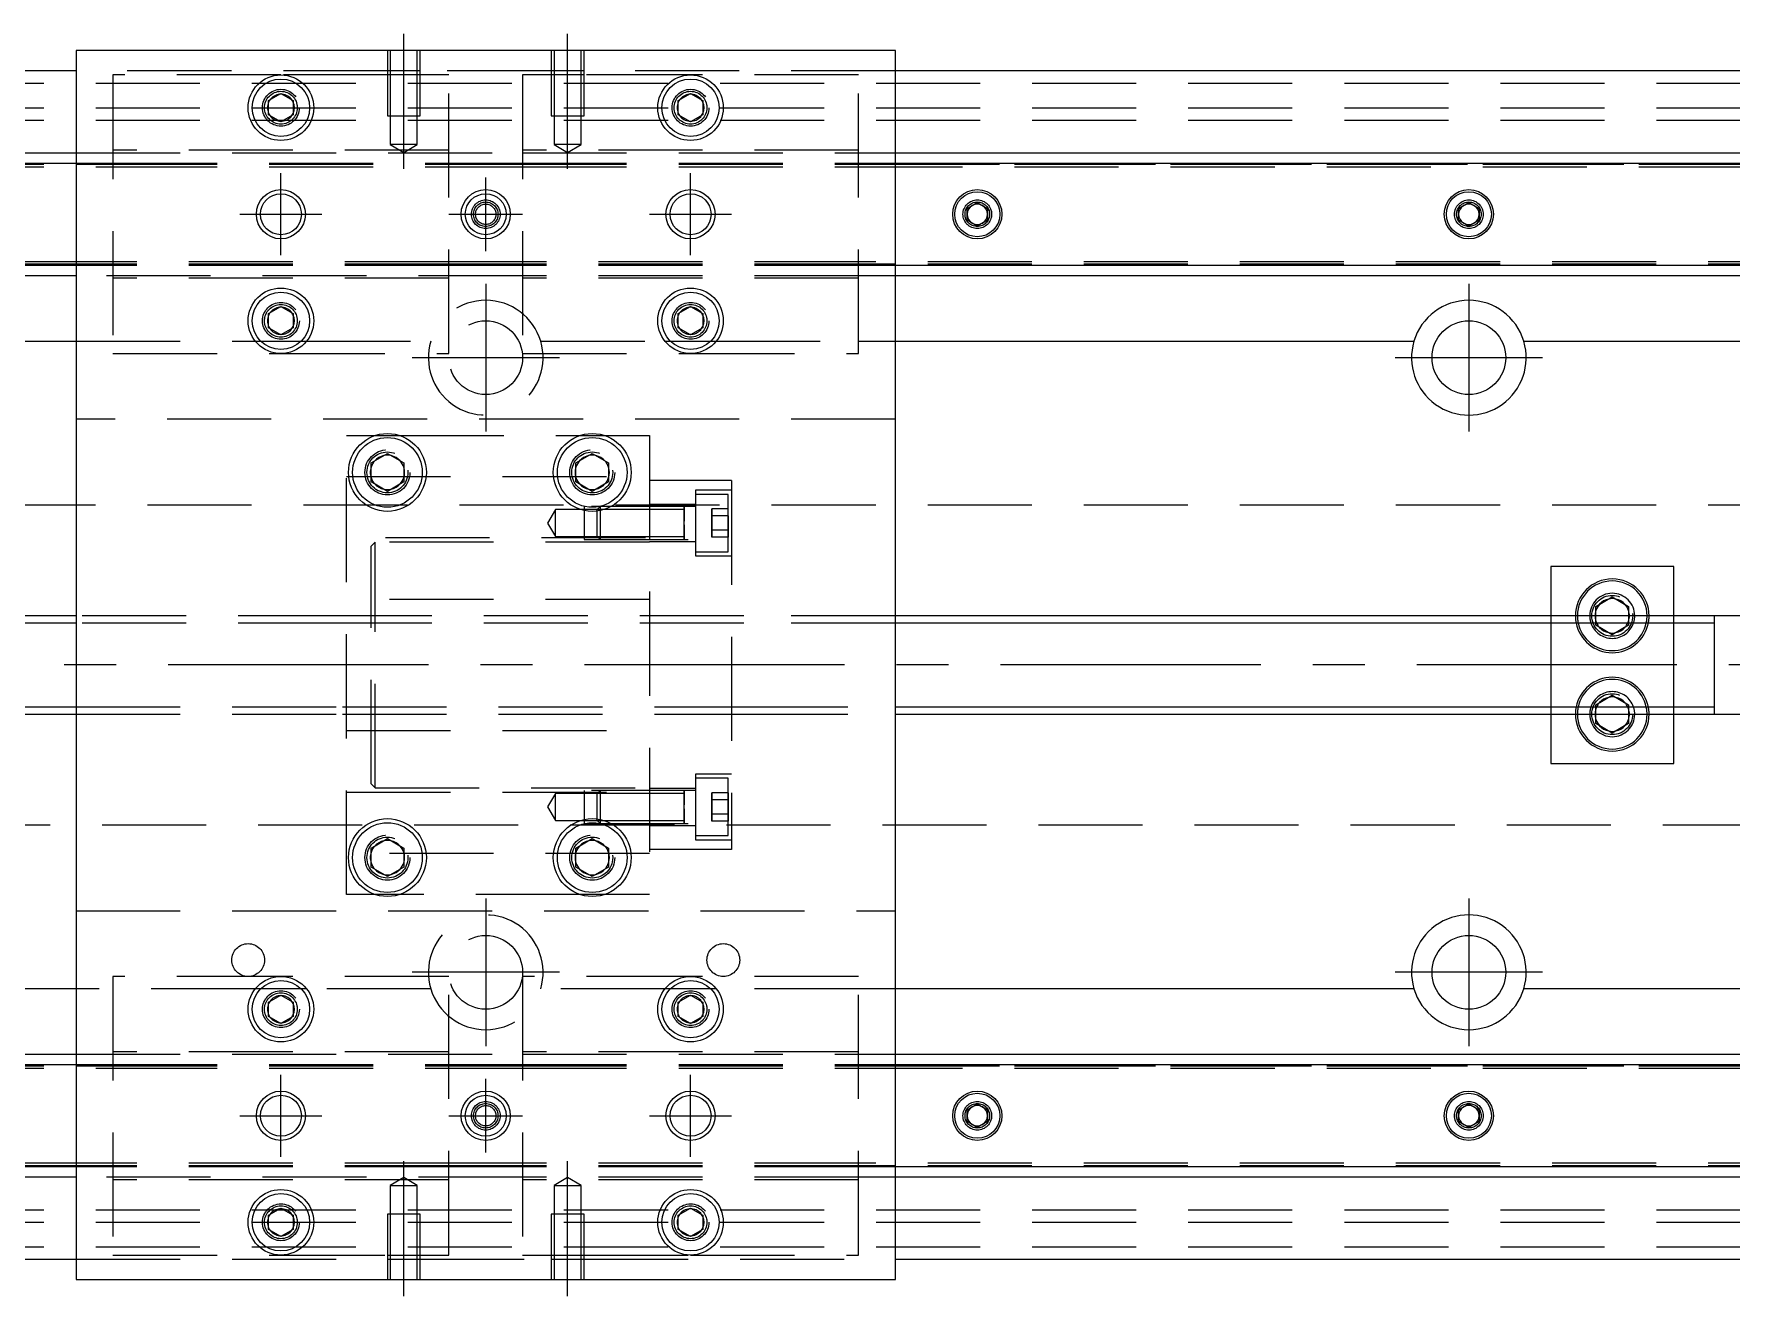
# Model space of a CAD drawing. Extents: x -10 to 569, y -264 to 77.
# Drawn here: x 144.9 to 352, y -77 to 77 of the extents above; entities that cross this region are included whole.
import ezdxf

# ---------------------------------------------------------------- set-up
doc = ezdxf.new("R2010")
doc.units = 0
doc.linetypes.add('CENTER', pattern=[50.8, 31.75, -6.35, 6.35, -6.35])
doc.linetypes.add('DASHED', pattern=[19.05, 12.7, -6.35])
doc.layers.get('0').update_dxf_attribs({"linetype": 'CONTINUOUS'})
doc.layers.add('CENTER', color=1, linetype='CENTER')

msp = doc.modelspace()

# ---------------------------------------------------------------- linework, layer by layer
at = {"color": 7, "linetype": 'CONTINUOUS'}
for p, q in [((250, 75), (150, 75)), ((150, 75), (150, -75)), ((250, -75), (250, 75)), ((150, 72.5), (0, 72.5)), ((400, 72.5), (250, 72.5)), ((173.5, 68.87), (175, 69.73)), ((173.5, 67.13), (173.5, 68.87)), ((175, 69.73), (176.5, 68.87)), ((176.5, 68.87), (176.5, 67.13)), ((223.5, 68.87), (225, 69.73)), ((223.5, 67.13), (223.5, 68.87)), ((225, 69.73), (226.5, 68.87)), ((226.5, 68.87), (226.5, 67.13)), ((175, 66.27), (173.5, 67.13)), ((176.5, 67.13), (175, 66.27)), ((225, 66.27), (223.5, 67.13)), ((226.5, 67.13), (225, 66.27)), ((0, 62.5), (150, 62.5)), ((250, 62.5), (400, 62.5)), ((0, 61.25), (150, 61.25)), ((250, 61.25), (400, 61.25)), ((258.75, 55.72), (260, 56.44)), ((260, 56.44), (261.25, 55.72)), ((318.75, 55.72), (320, 56.44)), ((320, 56.44), (321.25, 55.72)), ((258.75, 54.28), (258.75, 55.72)), ((260, 53.56), (258.75, 54.28)), ((261.25, 54.28), (260, 53.56)), ((261.25, 55.72), (261.25, 54.28)), ((318.75, 54.28), (318.75, 55.72)), ((320, 53.56), (318.75, 54.28)), ((321.25, 54.28), (320, 53.56)), ((321.25, 55.72), (321.25, 54.28)), ((150, 48.75), (0, 48.75)), ((400, 48.75), (250, 48.75)), ((150, 47.5), (0, 47.5)), ((400, 47.5), (250, 47.5)), ((173.5, 42.87), (175, 43.73)), ((175, 43.73), (176.5, 42.87)), ((223.5, 42.87), (225, 43.73)), ((225, 43.73), (226.5, 42.87)), ((173.5, 41.13), (173.5, 42.87)), ((176.5, 42.87), (176.5, 41.13)), ((223.5, 41.13), (223.5, 42.87)), ((226.5, 42.87), (226.5, 41.13)), ((86.71, 39.5), (150, 39.5)), ((175, 40.27), (173.5, 41.13)), ((176.5, 41.13), (175, 40.27)), ((225, 40.27), (223.5, 41.13)), ((226.5, 41.13), (225, 40.27)), ((250, 39.5), (313.29, 39.5)), ((326.71, 39.5), (400, 39.5)), ((186, 24.65), (188, 25.81)), ((188, 25.81), (190, 24.65)), ((211, 24.65), (213, 25.81)), ((213, 25.81), (215, 24.65)), ((186, 22.35), (186, 24.65)), ((190, 24.65), (190, 22.35)), ((211, 22.35), (211, 24.65)), ((215, 24.65), (215, 22.35)), ((188, 21.19), (186, 22.35)), ((190, 22.35), (188, 21.19)), ((213, 21.19), (211, 22.35)), ((215, 22.35), (213, 21.19)), ((345, 12), (330, 12)), ((330, 12), (330, 6)), ((345, 6), (345, 12)), ((335.5, 7.15), (337.5, 8.31)), ((337.5, 8.31), (339.5, 7.15)), ((335.5, 6), (335.5, 7.15)), ((339.5, 7.15), (339.5, 6)), ((150, 6), (60.5, 6)), ((350, 6), (250, 6)), ((350, -6), (350, 6)), ((355, 6), (350, 6)), ((350, 6), (350, 6)), ((350, 6), (350, 6)), ((60.5, -6), (150, -6)), ((250, -6), (350, -6)), ((330, -6), (330, -12)), ((335.5, -7.15), (335.5, -6)), ((339.5, -6), (339.5, -7.15)), ((345, -12), (345, -6)), ((350, -6), (350, -6)), ((350, -6), (355, -6)), ((350, -6), (350, -6)), ((337.5, -8.31), (335.5, -7.15)), ((339.5, -7.15), (337.5, -8.31)), ((330, -12), (345, -12)), ((186, -22.35), (188, -21.19)), ((186, -24.65), (186, -22.35)), ((188, -21.19), (190, -22.35)), ((190, -22.35), (190, -24.65)), ((211, -22.35), (213, -21.19)), ((211, -24.65), (211, -22.35)), ((213, -21.19), (215, -22.35)), ((215, -22.35), (215, -24.65)), ((188, -25.81), (186, -24.65)), ((190, -24.65), (188, -25.81)), ((213, -25.81), (211, -24.65)), ((215, -24.65), (213, -25.81)), ((150, -39.5), (86.71, -39.5)), ((173.5, -41.13), (175, -40.27)), ((173.5, -42.87), (173.5, -41.13)), ((175, -40.27), (176.5, -41.13)), ((176.5, -41.13), (176.5, -42.87)), ((223.5, -41.13), (225, -40.27)), ((223.5, -42.87), (223.5, -41.13)), ((225, -40.27), (226.5, -41.13)), ((226.5, -41.13), (226.5, -42.87)), ((313.29, -39.5), (250, -39.5)), ((400, -39.5), (326.71, -39.5)), ((175, -43.73), (173.5, -42.87)), ((176.5, -42.87), (175, -43.73)), ((225, -43.73), (223.5, -42.87)), ((226.5, -42.87), (225, -43.73)), ((0, -47.5), (150, -47.5)), ((250, -47.5), (400, -47.5)), ((0, -48.75), (150, -48.75)), ((250, -48.75), (400, -48.75)), ((258.75, -54.28), (260, -53.56)), ((260, -53.56), (261.25, -54.28)), ((318.75, -54.28), (320, -53.56)), ((320, -53.56), (321.25, -54.28)), ((258.75, -55.72), (258.75, -54.28)), ((260, -56.44), (258.75, -55.72)), ((261.25, -55.72), (260, -56.44)), ((261.25, -54.28), (261.25, -55.72)), ((318.75, -55.72), (318.75, -54.28)), ((320, -56.44), (318.75, -55.72)), ((321.25, -55.72), (320, -56.44)), ((321.25, -54.28), (321.25, -55.72)), ((150, -61.25), (0, -61.25)), ((400, -61.25), (250, -61.25)), ((150, -62.5), (0, -62.5)), ((400, -62.5), (250, -62.5)), ((173.5, -67.13), (175, -66.27)), ((175, -66.27), (176.5, -67.13)), ((223.5, -67.13), (225, -66.27)), ((225, -66.27), (226.5, -67.13)), ((173.5, -68.87), (173.5, -67.13)), ((176.5, -67.13), (176.5, -68.87)), ((223.5, -68.87), (223.5, -67.13)), ((226.5, -67.13), (226.5, -68.87)), ((175, -69.73), (173.5, -68.87)), ((176.5, -68.87), (175, -69.73)), ((225, -69.73), (223.5, -68.87)), ((226.5, -68.87), (225, -69.73)), ((0, -72.5), (150, -72.5)), ((250, -72.5), (400, -72.5)), ((150, -75), (250, -75))]:
    msp.add_line(p, q, dxfattribs=at)
at = {"color": 3, "linetype": 'DASHED'}
for p, q in [((188, 75), (188, 67)), ((188.35, 75), (188.35, 67)), ((191.65, 67), (191.65, 75)), ((192, 67), (192, 75)), ((208, 75), (208, 67)), ((208.35, 75), (208.35, 67)), ((211.65, 67), (211.65, 75)), ((212, 67), (212, 75)), ((0, 71), (400, 71)), ((188, 72.5), (150, 72.5)), ((175, 72), (154.5, 72)), ((154.5, 72), (154.5, 38)), ((188, 72), (175, 72)), ((192, 72.5), (188, 72.5)), ((192, 72), (188, 72)), ((208, 72.5), (192, 72.5)), ((195.5, 72), (192, 72)), ((195.5, 38), (195.5, 72)), ((204.5, 72), (204.5, 38)), ((208, 72), (204.5, 72)), ((212, 72.5), (208, 72.5)), ((212, 72), (208, 72)), ((250, 72.5), (212, 72.5)), ((225, 72), (212, 72)), ((245.5, 72), (225, 72)), ((245.5, 38), (245.5, 72)), ((0, 68), (400, 68)), ((0, 66.5), (400, 66.5)), ((176.97, 68.33), (177, 68)), ((188, 67), (192, 67)), ((188.35, 67), (188.35, 63.5)), ((191.65, 63.5), (191.65, 67)), ((208, 67), (212, 67)), ((208.35, 67), (208.35, 63.5)), ((211.65, 63.5), (211.65, 67)), ((226.97, 68.33), (227, 68)), ((150, 62.5), (204.5, 62.5)), ((195.5, 62.8), (154.5, 62.8)), ((191.65, 63.5), (188.35, 63.5)), ((188.35, 63.5), (190, 62.55)), ((190, 62.55), (191.65, 63.5)), ((245.5, 62.8), (204.5, 62.8)), ((204.5, 62.5), (245.5, 62.5)), ((211.65, 63.5), (208.35, 63.5)), ((208.35, 63.5), (210, 62.55)), ((210, 62.55), (211.65, 63.5)), ((245.5, 62.5), (250, 62.5)), ((0, 61.11), (150, 61.11)), ((0, 61.1), (154.5, 61.1)), ((0, 60.8), (154.5, 60.8)), ((150, 61.25), (154.5, 61.25)), ((150, 61.11), (154.5, 61.11)), ((154.5, 61.25), (195.5, 61.25)), ((154.5, 61.11), (195.5, 61.11)), ((154.5, 61.1), (195.5, 61.1)), ((154.5, 61.1), (195.5, 61.1)), ((154.5, 60.8), (195.5, 60.8)), ((154.5, 60.8), (195.5, 60.8)), ((195.5, 61.25), (204.5, 61.25)), ((195.5, 61.11), (204.5, 61.11)), ((195.5, 61.1), (204.5, 61.1)), ((195.5, 60.8), (204.5, 60.8)), ((204.5, 61.25), (245.5, 61.25)), ((204.5, 61.11), (245.5, 61.11)), ((204.5, 61.1), (245.5, 61.1)), ((204.5, 60.8), (245.5, 60.8)), ((245.5, 61.25), (250, 61.25)), ((245.5, 61.11), (250, 61.11)), ((245.5, 61.1), (400, 61.1)), ((245.5, 60.8), (400, 60.8)), ((250, 61.11), (400, 61.11)), ((258.5, 55), (258.52, 55.25)), ((321.48, 55.26), (321.5, 55)), ((154.5, 49.2), (0, 49.2)), ((154.5, 48.9), (0, 48.9)), ((150, 48.89), (0, 48.89)), ((154.5, 48.89), (150, 48.89)), ((154.5, 48.75), (150, 48.75)), ((195.5, 49.2), (154.5, 49.2)), ((195.5, 48.9), (154.5, 48.9)), ((195.5, 48.89), (154.5, 48.89)), ((195.5, 48.75), (154.5, 48.75)), ((204.5, 49.2), (195.5, 49.2)), ((204.5, 48.9), (195.5, 48.9)), ((204.5, 48.89), (195.5, 48.89)), ((204.5, 48.75), (195.5, 48.75)), ((245.5, 49.2), (204.5, 49.2)), ((245.5, 48.9), (204.5, 48.9)), ((245.5, 48.89), (204.5, 48.89)), ((245.5, 48.75), (204.5, 48.75)), ((400, 49.2), (245.5, 49.2)), ((400, 48.9), (245.5, 48.9)), ((250, 48.89), (245.5, 48.89)), ((250, 48.75), (245.5, 48.75)), ((400, 48.89), (250, 48.89)), ((204.5, 47.5), (150, 47.5)), ((195.5, 47.2), (154.5, 47.2)), ((245.5, 47.5), (204.5, 47.5)), ((245.5, 47.2), (204.5, 47.2)), ((250, 47.5), (245.5, 47.5)), ((173, 42), (173.03, 42.35)), ((226.97, 42.33), (227, 42)), ((150, 39.5), (171.88, 39.5)), ((171.88, 39.5), (172.55, 39.5)), ((172.55, 39.5), (177.45, 39.5)), ((177.45, 39.5), (178.12, 39.5)), ((178.12, 39.5), (193.29, 39.5)), ((206.71, 39.5), (221.88, 39.5)), ((221.88, 39.5), (222.55, 39.5)), ((222.55, 39.5), (227.45, 39.5)), ((227.45, 39.5), (228.12, 39.5)), ((228.12, 39.5), (245.5, 39.5)), ((245.5, 39.5), (250, 39.5)), ((154.5, 38), (175, 38)), ((175, 38), (195.5, 38)), ((204.5, 38), (225, 38)), ((225, 38), (245.5, 38)), ((250, 30), (150, 30)), ((183, 28), (186.48, 28)), ((183, -28), (183, 28)), ((186.48, 28), (189.52, 28)), ((189.52, 28), (211.48, 28)), ((211.48, 28), (214.52, 28)), ((214.52, 28), (220, 28)), ((220, 28), (220, -28)), ((183, 23), (220, 23)), ((190.48, 23.79), (190.5, 23.5)), ((215.48, 23.79), (215.5, 23.5)), ((230, 22.5), (220, 22.5)), ((225.6, 21.32), (225.6, 13.32)), ((230, 21.32), (225.6, 21.32)), ((229.6, 20.82), (225.6, 20.82)), ((229.6, 17.32), (229.6, 20.82)), ((229.6, 13.82), (229.6, 20.82)), ((230, 22.5), (230, -22.5)), ((400, 19.5), (76.97, 19.5)), ((208.5, 18.97), (207.55, 17.32)), ((208.5, 15.67), (208.5, 18.97)), ((212, 18.97), (208.5, 18.97)), ((212, 19.32), (212, 15.32)), ((225.6, 19.32), (212, 19.32)), ((213.6, 18.97), (212, 18.97)), ((213.95, 19.32), (213.6, 18.97)), ((213.6, 15.67), (213.6, 18.97)), ((220, 18.97), (213.6, 18.97)), ((213.95, 19.32), (213.95, 15.32)), ((225.6, 19.57), (220, 19.57)), ((224.2, 18.97), (220, 18.97)), ((224.2, 19.32), (224.2, 19.32)), ((224.2, 17.56), (224.2, 19.32)), ((224.2, 17.55), (224.2, 19.32)), ((224.2, 19.32), (224.2, 19.32)), ((224.2, 17.56), (224.2, 19.32)), ((224.2, 17.55), (224.2, 19.32)), ((224.2, 19.32), (224.2, 18.74)), ((224.2, 18.74), (224.2, 19.32)), ((224.2, 19.32), (224.2, 19.32)), ((224.2, 19.32), (224.2, 18.74)), ((224.2, 18.6), (224.2, 18.97)), ((224.2, 18.6), (224.2, 18.97)), ((224.2, 18.74), (224.2, 17.57)), ((224.2, 15.91), (224.2, 18.74)), ((227.6, 18.19), (227.6, 19.05)), ((227.6, 19.05), (227.6, 18.19)), ((229.6, 19.05), (227.6, 19.05)), ((207.55, 17.32), (208.5, 15.67)), ((224.2, 16.04), (224.2, 18.6)), ((224.2, 17.45), (224.2, 18.6)), ((224.2, 15.91), (224.2, 17.46)), ((224.2, 15.32), (224.2, 17.46)), ((224.2, 15.32), (224.2, 17.18)), ((224.2, 17.1), (224.2, 15.91)), ((229.6, 18.19), (227.6, 18.19)), ((227.6, 16.45), (227.6, 18.19)), ((227.6, 18.19), (227.6, 16.45)), ((229.6, 16.45), (229.6, 18.19)), ((229.6, 18.19), (229.6, 16.45)), ((229.6, 13.82), (229.6, 17.32)), ((219.5, 15.5), (183, 15.5)), ((186.5, 15), (186, 14.5)), ((186.5, -15), (186.5, 15)), ((220, 15), (186.5, 15)), ((208.5, 15.67), (212, 15.67)), ((212, 15.67), (213.6, 15.67)), ((212, 15.32), (225.6, 15.32)), ((213.6, 15.67), (214.43, 15.67)), ((213.6, 15.67), (213.95, 15.32)), ((214.43, 15.67), (220, 15.67)), ((220, 15.67), (224.2, 15.67)), ((220, 15.07), (225.6, 15.07)), ((224.2, 15.67), (224.2, 16.04)), ((224.2, 15.67), (224.2, 16.04)), ((224.2, 15.32), (224.2, 15.91)), ((224.2, 15.32), (224.2, 15.91)), ((224.2, 15.91), (224.2, 15.32)), ((229.6, 16.45), (227.6, 16.45)), ((227.6, 15.59), (227.6, 16.45)), ((227.6, 16.45), (227.6, 15.59)), ((229.6, 15.59), (227.6, 15.59)), ((229.6, 15.59), (229.6, 16.45)), ((229.6, 16.45), (229.6, 15.59)), ((186, -14.5), (186, 14.5)), ((225.6, 13.82), (229.6, 13.82)), ((225.6, 13.32), (230, 13.32)), ((220, 8), (183, 8)), ((339.98, 6.29), (340, 6)), ((182.5, 6), (150, 6)), ((182.5, 5.12), (150, 5.12)), ((231.5, 6), (182.5, 6)), ((231.5, 5.12), (182.5, 5.12)), ((250, 6), (231.5, 6)), ((250, 5.12), (231.5, 5.12)), ((330, 6), (330, 5.12)), ((330, 5.12), (330, -5.12)), ((335.5, 5.12), (335.5, 6)), ((335.5, 4.85), (335.5, 5.12)), ((337.5, 3.69), (335.5, 4.85)), ((339.5, 4.85), (337.5, 3.69)), ((339.5, 6), (339.5, 5.12)), ((339.5, 5.12), (339.5, 4.85)), ((345, 5.12), (345, 6)), ((345, -5.12), (345, 5.12)), ((335.5, -4.85), (337.5, -3.69)), ((337.5, -3.69), (339.5, -4.85)), ((150, -5.12), (182.5, -5.12)), ((150, -6), (182.5, -6)), ((182.5, -5.12), (231.5, -5.12)), ((182.5, -6), (231.5, -6)), ((231.5, -5.12), (250, -5.12)), ((231.5, -6), (250, -6)), ((330, -5.12), (330, -6)), ((335, -6), (335.02, -5.7)), ((335.5, -5.12), (335.5, -4.85)), ((335.5, -6), (335.5, -5.12)), ((339.5, -4.85), (339.5, -5.12)), ((339.5, -5.12), (339.5, -6)), ((345, -6), (345, -5.12)), ((350, -6), (350, -6)), ((183, -8), (220, -8)), ((186, -14.5), (186.5, -15)), ((225.6, -13.32), (225.6, -21.32)), ((230, -13.32), (225.6, -13.32)), ((225.6, -13.82), (225.6, -20.82)), ((225.6, -13.82), (225.6, -17.32)), ((229.6, -13.82), (225.6, -13.82)), ((229.6, -17.32), (229.6, -13.82)), ((229.6, -20.82), (229.6, -13.82)), ((183, -15.5), (219.5, -15.5)), ((186.5, -15), (220, -15)), ((208.5, -15.67), (207.55, -17.32)), ((208.5, -18.97), (208.5, -15.67)), ((212, -15.67), (208.5, -15.67)), ((212, -15.32), (212, -19.32)), ((225.6, -15.32), (212, -15.32)), ((213.6, -15.67), (212, -15.67)), ((213.95, -15.32), (213.6, -15.67)), ((213.6, -18.97), (213.6, -15.67)), ((220, -15.67), (213.6, -15.67)), ((213.95, -15.32), (213.95, -19.32)), ((225.6, -15.07), (220, -15.07)), ((224.2, -15.67), (220, -15.67)), ((224.2, -15.32), (224.2, -15.32)), ((224.2, -17.08), (224.2, -15.32)), ((224.2, -17.09), (224.2, -15.32)), ((224.2, -15.32), (224.2, -15.32)), ((224.2, -17.08), (224.2, -15.32)), ((224.2, -17.09), (224.2, -15.32)), ((224.2, -15.32), (224.2, -15.91)), ((224.2, -15.91), (224.2, -15.32)), ((224.2, -15.32), (224.2, -15.32)), ((224.2, -15.32), (224.2, -15.91)), ((224.2, -16.04), (224.2, -15.67)), ((224.2, -16.04), (224.2, -15.67)), ((224.2, -15.91), (224.2, -17.08)), ((224.2, -18.74), (224.2, -15.91)), ((224.2, -18.6), (224.2, -16.04)), ((224.2, -17.19), (224.2, -16.04)), ((225.6, -15.32), (225.6, -17.32)), ((225.6, -15.32), (225.6, -19.32)), ((227.6, -16.45), (227.6, -15.59)), ((227.6, -15.59), (227.6, -16.45)), ((229.6, -15.59), (227.6, -15.59)), ((229.6, -16.45), (227.6, -16.45)), ((227.6, -18.19), (227.6, -16.45)), ((227.6, -16.45), (227.6, -18.19)), ((229.6, -16.45), (229.6, -15.59)), ((229.6, -15.59), (229.6, -16.45)), ((229.6, -18.19), (229.6, -16.45)), ((229.6, -16.45), (229.6, -18.19)), ((207.55, -17.32), (208.5, -18.97)), ((224.2, -18.74), (224.2, -17.18)), ((224.2, -19.32), (224.2, -17.18)), ((224.2, -19.32), (224.2, -17.46)), ((224.2, -17.54), (224.2, -18.74)), ((224.2, -18.97), (224.2, -18.6)), ((224.2, -18.97), (224.2, -18.6)), ((229.6, -18.19), (227.6, -18.19)), ((227.6, -19.05), (227.6, -18.19)), ((227.6, -18.19), (227.6, -19.05)), ((229.6, -20.82), (229.6, -17.32)), ((229.6, -19.05), (229.6, -18.19)), ((229.6, -18.19), (229.6, -19.05)), ((76.97, -19.5), (400, -19.5)), ((208.5, -18.97), (212, -18.97)), ((212, -18.97), (213.6, -18.97)), ((212, -19.32), (225.6, -19.32)), ((213.6, -18.97), (214.43, -18.97)), ((213.6, -18.97), (213.95, -19.32)), ((214.43, -18.97), (220, -18.97)), ((220, -18.97), (224.2, -18.97)), ((220, -19.57), (225.6, -19.57)), ((224.2, -19.32), (224.2, -18.74)), ((224.2, -19.32), (224.2, -18.74)), ((224.2, -18.74), (224.2, -19.32)), ((229.6, -19.05), (227.6, -19.05)), ((230, -22.5), (220, -22.5)), ((225.6, -20.82), (229.6, -20.82)), ((225.6, -21.32), (230, -21.32)), ((220, -23), (183, -23)), ((190.48, -23.21), (190.5, -23.5)), ((215.48, -23.21), (215.5, -23.5)), ((186.48, -28), (183, -28)), ((189.52, -28), (186.48, -28)), ((211.48, -28), (189.52, -28)), ((214.52, -28), (211.48, -28)), ((220, -28), (214.52, -28)), ((150, -30), (250, -30)), ((175, -38), (154.5, -38)), ((154.5, -38), (154.5, -72)), ((195.5, -38), (175, -38)), ((195.5, -72), (195.5, -38)), ((204.5, -38), (204.5, -72)), ((225, -38), (204.5, -38)), ((245.5, -38), (225, -38)), ((245.5, -72), (245.5, -38)), ((171.88, -39.5), (150, -39.5)), ((172.55, -39.5), (171.88, -39.5)), ((177.45, -39.5), (172.55, -39.5)), ((178.12, -39.5), (177.45, -39.5)), ((193.29, -39.5), (178.12, -39.5)), ((221.88, -39.5), (206.71, -39.5)), ((222.55, -39.5), (221.88, -39.5)), ((227.45, -39.5), (222.55, -39.5)), ((228.12, -39.5), (227.45, -39.5)), ((245.5, -39.5), (228.12, -39.5)), ((250, -39.5), (245.5, -39.5)), ((176.97, -41.67), (177, -42)), ((226.97, -41.67), (227, -42)), ((150, -47.5), (204.5, -47.5)), ((195.5, -47.2), (154.5, -47.2)), ((245.5, -47.2), (204.5, -47.2)), ((204.5, -47.5), (245.5, -47.5)), ((245.5, -47.5), (250, -47.5)), ((0, -48.89), (150, -48.89)), ((0, -48.9), (154.5, -48.9)), ((0, -49.2), (154.5, -49.2)), ((150, -48.75), (154.5, -48.75)), ((150, -48.89), (154.5, -48.89)), ((154.5, -48.75), (195.5, -48.75)), ((154.5, -48.89), (195.5, -48.89)), ((154.5, -48.9), (195.5, -48.9)), ((154.5, -49.2), (195.5, -49.2)), ((195.5, -48.75), (204.5, -48.75)), ((195.5, -48.89), (204.5, -48.89)), ((195.5, -48.9), (204.5, -48.9)), ((195.5, -49.2), (204.5, -49.2)), ((204.5, -48.75), (245.5, -48.75)), ((204.5, -48.89), (245.5, -48.89)), ((204.5, -48.9), (245.5, -48.9)), ((204.5, -49.2), (245.5, -49.2)), ((245.5, -48.75), (250, -48.75)), ((245.5, -48.89), (250, -48.89)), ((245.5, -48.9), (400, -48.9)), ((245.5, -49.2), (400, -49.2)), ((250, -48.89), (400, -48.89)), ((261.48, -54.74), (261.5, -55)), ((321.48, -54.74), (321.5, -55)), ((154.5, -60.8), (0, -60.8)), ((154.5, -61.1), (0, -61.1)), ((150, -61.11), (0, -61.11)), ((154.5, -61.11), (150, -61.11)), ((154.5, -61.25), (150, -61.25)), ((195.5, -60.8), (154.5, -60.8)), ((195.5, -60.8), (154.5, -60.8)), ((195.5, -61.1), (154.5, -61.1)), ((195.5, -61.1), (154.5, -61.1)), ((195.5, -61.11), (154.5, -61.11)), ((195.5, -61.25), (154.5, -61.25)), ((204.5, -60.8), (195.5, -60.8)), ((204.5, -61.1), (195.5, -61.1)), ((204.5, -61.11), (195.5, -61.11)), ((204.5, -61.25), (195.5, -61.25)), ((245.5, -60.8), (204.5, -60.8)), ((245.5, -61.1), (204.5, -61.1)), ((245.5, -61.11), (204.5, -61.11)), ((245.5, -61.25), (204.5, -61.25)), ((400, -60.8), (245.5, -60.8)), ((400, -61.1), (245.5, -61.1)), ((250, -61.11), (245.5, -61.11)), ((250, -61.25), (245.5, -61.25)), ((400, -61.11), (250, -61.11)), ((204.5, -62.5), (150, -62.5)), ((195.5, -62.8), (154.5, -62.8)), ((190, -62.55), (188.35, -63.5)), ((188.35, -63.5), (190, -63.5)), ((188.35, -63.5), (188.35, -67)), ((191.65, -63.5), (190, -62.55)), ((190, -63.5), (191.65, -63.5)), ((191.65, -67), (191.65, -63.5)), ((245.5, -62.5), (204.5, -62.5)), ((245.5, -62.8), (204.5, -62.8)), ((210, -62.55), (208.35, -63.5)), ((208.35, -63.5), (210, -63.5)), ((208.35, -63.5), (208.35, -67)), ((211.65, -63.5), (210, -62.55)), ((210, -63.5), (211.65, -63.5)), ((211.65, -67), (211.65, -63.5)), ((250, -62.5), (245.5, -62.5)), ((0, -66.5), (400, -66.5)), ((0, -68), (400, -68)), ((176.97, -67.67), (177, -68)), ((192, -67), (188, -67)), ((188, -67), (188, -75)), ((188.35, -67), (188.35, -75)), ((191.65, -75), (191.65, -67)), ((192, -75), (192, -67)), ((212, -67), (208, -67)), ((208, -67), (208, -75)), ((208.35, -67), (208.35, -75)), ((211.65, -75), (211.65, -67)), ((212, -75), (212, -67)), ((226.97, -67.67), (227, -68)), ((0, -71), (400, -71)), ((150, -72.5), (188, -72.5)), ((154.5, -72), (175, -72)), ((175, -72), (188, -72)), ((188, -72), (192, -72)), ((188, -72.5), (192, -72.5)), ((192, -72), (195.5, -72)), ((192, -72.5), (208, -72.5)), ((204.5, -72), (208, -72)), ((208, -72), (212, -72)), ((208, -72.5), (212, -72.5)), ((212, -72), (225, -72)), ((212, -72.5), (250, -72.5)), ((225, -72), (245.5, -72))]:
    msp.add_line(p, q, dxfattribs=at)
at = {"color": 3, "linetype": 'CONTINUOUS'}
for p, q in [((150, 5.12), (60.5, 5.12)), ((350, 5.12), (250, 5.12)), ((60.5, -5.12), (150, -5.12)), ((250, -5.12), (350, -5.12))]:
    msp.add_line(p, q, dxfattribs=at)
at = {"color": 7, "linetype": 'CONTINUOUS'}
for centre, radius in [((175, 68), 4), ((175, 68), 3.5), ((225, 68), 4), ((225, 68), 3.5), ((175, 55), 2.5), ((200, 55), 3), ((200, 55), 2.5), ((225, 55), 2.5), ((260, 55), 3), ((260, 55), 2.75), ((320, 55), 3), ((320, 55), 2.75), ((175, 42), 4), ((225, 42), 4), ((175, 42), 3.5), ((225, 42), 3.5), ((320, 37.5), 4.5), ((188, 23.5), 4.75), ((188, 23.5), 4.25), ((213, 23.5), 4.75), ((213, 23.5), 4.25), ((188, -23.5), 4.75), ((188, -23.5), 4.25), ((213, -23.5), 4.75), ((213, -23.5), 4.25), ((320, -37.5), 4.5), ((175, -42), 4), ((175, -42), 3.5), ((225, -42), 4), ((225, -42), 3.5), ((175, -55), 2.5), ((200, -55), 3), ((200, -55), 2.5), ((225, -55), 2.5), ((260, -55), 3), ((260, -55), 2.75), ((320, -55), 3), ((320, -55), 2.75), ((175, -68), 4), ((225, -68), 4), ((175, -68), 3.5), ((225, -68), 3.5)]:
    msp.add_circle(centre, radius, dxfattribs=at)
at = {"color": 3, "linetype": 'DASHED'}
for centre, radius in [((175, 68), 2.25), ((175, 68), 2), ((225, 68), 2.25), ((225, 68), 2), ((200, 55), 1.75), ((200, 55), 1.5), ((200, 55), 1.25), ((260, 55), 1.75), ((260, 55), 1.5), ((320, 55), 1.75), ((320, 55), 1.5), ((175, 42), 2.25), ((175, 42), 2), ((225, 42), 2.25), ((225, 42), 2), ((200, 37.5), 4.5), ((188, 23.5), 2.75), ((188, 23.5), 2.5), ((213, 23.5), 2.75), ((213, 23.5), 2.5), ((337.5, 6), 2.5), ((337.5, -6), 2.5), ((188, -23.5), 2.75), ((188, -23.5), 2.5), ((213, -23.5), 2.75), ((213, -23.5), 2.5), ((200, -37.5), 4.5), ((171, -36), 2), ((229, -36), 2), ((175, -42), 2.25), ((175, -42), 2), ((225, -42), 2.25), ((225, -42), 2), ((200, -55), 1.75), ((200, -55), 1.5), ((200, -55), 1.25), ((260, -55), 1.75), ((260, -55), 1.5), ((320, -55), 1.75), ((320, -55), 1.5), ((175, -68), 2.25), ((175, -68), 2), ((225, -68), 2.25), ((225, -68), 2)]:
    msp.add_circle(centre, radius, dxfattribs=at)
at = {"color": 3, "linetype": 'CONTINUOUS'}
for centre in [(175, 55), (225, 55), (175, -55), (225, -55)]:
    msp.add_circle(centre, 3, dxfattribs=at)
at = {"color": 7, "linetype": 'CONTINUOUS'}
for centre, radius, start, end in [((175, 68), 1.65, 155.38, 180), ((175, 68), 1.65, 144.62, 155.38), ((175, 68), 1.65, 95.38, 144.62), ((175, 68), 1.65, 84.62, 95.38), ((175, 68), 1.65, 35.38, 84.62), ((175, 68), 1.65, 24.62, 35.38), ((175, 68), 1.65, 335.38, 24.62), ((225, 68), 1.65, 155.38, 180), ((225, 68), 1.65, 144.62, 155.38), ((225, 68), 1.65, 95.38, 144.62), ((225, 68), 1.65, 84.62, 95.38), ((225, 68), 1.65, 35.38, 84.62), ((225, 68), 1.65, 24.62, 35.38), ((225, 68), 1.65, 335.38, 24.62), ((175, 68), 1.65, 180, 204.62), ((175, 68), 1.65, 204.62, 215.38), ((175, 68), 1.65, 215.38, 264.62), ((175, 68), 1.65, 264.62, 275.38), ((175, 68), 1.65, 275.38, 324.62), ((175, 68), 1.65, 324.62, 335.38), ((225, 68), 1.65, 180, 204.62), ((225, 68), 1.65, 204.62, 215.38), ((225, 68), 1.65, 215.38, 264.62), ((225, 68), 1.65, 264.62, 275.38), ((225, 68), 1.65, 275.38, 324.62), ((225, 68), 1.65, 324.62, 335.38), ((260, 55), 1.25, 120, 180), ((260, 55), 1.25, 60, 120), ((260, 55), 1.25, 0, 60), ((320, 55), 1.25, 120, 180), ((320, 55), 1.25, 60, 120), ((320, 55), 1.25, 0, 60), ((260, 55), 1.25, 180, 240), ((260, 55), 1.25, 240, 300), ((260, 55), 1.25, 300, 0), ((320, 55), 1.25, 180, 240), ((320, 55), 1.25, 240, 300), ((320, 55), 1.25, 300, 0), ((175, 42), 1.65, 95.38, 144.62), ((175, 42), 1.65, 84.62, 95.38), ((175, 42), 1.65, 35.38, 84.62), ((225, 42), 1.65, 95.38, 144.62), ((225, 42), 1.65, 84.62, 95.38), ((225, 42), 1.65, 35.38, 84.62), ((320, 37.5), 7, 16.6015, 163.3985), ((175, 42), 1.65, 155.38, 180), ((175, 42), 1.65, 180, 204.62), ((175, 42), 1.65, 144.62, 155.38), ((175, 42), 1.65, 24.62, 35.38), ((175, 42), 1.65, 335.38, 24.62), ((225, 42), 1.65, 155.38, 180), ((225, 42), 1.65, 180, 204.62), ((225, 42), 1.65, 144.62, 155.38), ((225, 42), 1.65, 24.62, 35.38), ((225, 42), 1.65, 335.38, 24.62), ((175, 42), 1.65, 204.62, 215.38), ((175, 42), 1.65, 215.38, 264.62), ((175, 42), 1.65, 264.62, 275.38), ((175, 42), 1.65, 275.38, 324.62), ((175, 42), 1.65, 324.62, 335.38), ((225, 42), 1.65, 204.62, 215.38), ((225, 42), 1.65, 215.38, 264.62), ((225, 42), 1.65, 264.62, 275.38), ((225, 42), 1.65, 275.38, 324.62), ((225, 42), 1.65, 324.62, 335.38), ((320, 37.5), 7, 163.3985, 16.6015), ((188, 23.5), 2.1, 137.7528, 162.2472), ((188, 23.5), 2.1, 102.2472, 137.7528), ((188, 23.5), 2.1, 77.7528, 102.2472), ((188, 23.5), 2.1, 42.2472, 77.7528), ((188, 23.5), 2.1, 17.7528, 42.2472), ((213, 23.5), 2.1, 137.7528, 162.2472), ((213, 23.5), 2.1, 102.2472, 137.7528), ((213, 23.5), 2.1, 77.7528, 102.2472), ((213, 23.5), 2.1, 42.2472, 77.7528), ((213, 23.5), 2.1, 17.7528, 42.2472), ((188, 23.5), 2.1, 162.2472, 180), ((188, 23.5), 2.1, 180, 197.7528), ((188, 23.5), 2.1, 197.7528, 222.2472), ((188, 23.5), 2.1, 317.7528, 342.2472), ((188, 23.5), 2.1, 342.2472, 17.7528), ((213, 23.5), 2.1, 162.2472, 180), ((213, 23.5), 2.1, 180, 197.7528), ((213, 23.5), 2.1, 197.7528, 222.2472), ((213, 23.5), 2.1, 317.7528, 342.2472), ((213, 23.5), 2.1, 342.2472, 17.7528), ((188, 23.5), 2.1, 222.2472, 257.7528), ((188, 23.5), 2.1, 257.7528, 282.2472), ((188, 23.5), 2.1, 282.2472, 317.7528), ((213, 23.5), 2.1, 222.2472, 257.7528), ((213, 23.5), 2.1, 257.7528, 282.2472), ((213, 23.5), 2.1, 282.2472, 317.7528), ((337.5, 6), 4.5, 0, 180), ((337.5, 6), 4.25, 0, 180), ((337.5, 6), 2.1, 162.2472, 180), ((337.5, 6), 2.1, 137.7528, 162.2472), ((337.5, 6), 2.1, 102.2472, 137.7528), ((337.5, 6), 2.1, 77.7528, 102.2472), ((337.5, 6), 2.1, 42.2472, 77.7528), ((337.5, 6), 2.1, 17.7528, 42.2472), ((337.5, 6), 2.1, 0, 17.7528), ((337.5, 6), 2.1, 180, 197.7528), ((337.5, 6), 2.1, 197.7528, 204.6243), ((337.5, 6), 2.1, 204.6243, 222.2472), ((337.5, 6), 2.1, 222.2472, 257.7528), ((337.5, 6), 2.1, 282.2472, 317.7528), ((337.5, 6), 2.1, 317.7528, 335.3757), ((337.5, 6), 2.1, 335.3757, 342.2472), ((337.5, 6), 2.1, 342.2472, 0), ((337.5, 6), 2.1, 257.7528, 282.2472), ((337.5, -6), 2.1, 102.2472, 137.7528), ((337.5, -6), 2.1, 77.7528, 102.2472), ((337.5, -6), 2.1, 42.2472, 77.7528), ((337.5, -6), 4.5, 180, 0), ((337.5, -6), 4.25, 180, 0), ((337.5, -6), 2.1, 162.2472, 180), ((337.5, -6), 2.1, 180, 197.7528), ((337.5, -6), 2.1, 155.3757, 162.2472), ((337.5, -6), 2.1, 137.7528, 155.3757), ((337.5, -6), 2.1, 24.6243, 42.2472), ((337.5, -6), 2.1, 17.7528, 24.6243), ((337.5, -6), 2.1, 0, 17.7528), ((337.5, -6), 2.1, 342.2472, 0), ((337.5, -6), 2.1, 197.7528, 222.2472), ((337.5, -6), 2.1, 222.2472, 257.7528), ((337.5, -6), 2.1, 257.7528, 282.2472), ((337.5, -6), 2.1, 282.2472, 317.7528), ((337.5, -6), 2.1, 317.7528, 342.2472), ((188, -23.5), 2.1, 137.7528, 162.2472), ((188, -23.5), 2.1, 102.2472, 137.7528), ((188, -23.5), 2.1, 77.7528, 102.2472), ((188, -23.5), 2.1, 42.2472, 77.7528), ((188, -23.5), 2.1, 17.7528, 42.2472), ((213, -23.5), 2.1, 137.7528, 162.2472), ((213, -23.5), 2.1, 102.2472, 137.7528), ((213, -23.5), 2.1, 77.7528, 102.2472), ((213, -23.5), 2.1, 42.2472, 77.7528), ((213, -23.5), 2.1, 17.7528, 42.2472), ((188, -23.5), 2.1, 162.2472, 180), ((188, -23.5), 2.1, 180, 197.7528), ((188, -23.5), 2.1, 197.7528, 222.2472), ((188, -23.5), 2.1, 317.7528, 342.2472), ((188, -23.5), 2.1, 342.2472, 17.7528), ((213, -23.5), 2.1, 162.2472, 180), ((213, -23.5), 2.1, 180, 197.7528), ((213, -23.5), 2.1, 197.7528, 222.2472), ((213, -23.5), 2.1, 317.7528, 342.2472), ((213, -23.5), 2.1, 342.2472, 17.7528), ((188, -23.5), 2.1, 222.2472, 257.7528), ((188, -23.5), 2.1, 257.7528, 282.2472), ((188, -23.5), 2.1, 282.2472, 317.7528), ((213, -23.5), 2.1, 222.2472, 257.7528), ((213, -23.5), 2.1, 257.7528, 282.2472), ((213, -23.5), 2.1, 282.2472, 317.7528), ((320, -37.5), 7, 343.3985, 196.6015), ((175, -42), 1.65, 155.38, 180), ((175, -42), 1.65, 144.62, 155.38), ((175, -42), 1.65, 95.38, 144.62), ((175, -42), 1.65, 84.62, 95.38), ((175, -42), 1.65, 35.38, 84.62), ((175, -42), 1.65, 24.62, 35.38), ((175, -42), 1.65, 335.38, 24.62), ((225, -42), 1.65, 155.38, 180), ((225, -42), 1.65, 144.62, 155.38), ((225, -42), 1.65, 95.38, 144.62), ((225, -42), 1.65, 84.62, 95.38), ((225, -42), 1.65, 35.38, 84.62), ((225, -42), 1.65, 24.62, 35.38), ((225, -42), 1.65, 335.38, 24.62), ((320, -37.5), 7, 196.6015, 343.3985), ((175, -42), 1.65, 180, 204.62), ((175, -42), 1.65, 204.62, 215.38), ((175, -42), 1.65, 215.38, 264.62), ((175, -42), 1.65, 275.38, 324.62), ((175, -42), 1.65, 324.62, 335.38), ((225, -42), 1.65, 180, 204.62), ((225, -42), 1.65, 204.62, 215.38), ((225, -42), 1.65, 215.38, 264.62), ((225, -42), 1.65, 275.38, 324.62), ((225, -42), 1.65, 324.62, 335.38), ((175, -42), 1.65, 264.62, 275.38), ((225, -42), 1.65, 264.62, 275.38), ((260, -55), 1.25, 60, 120), ((320, -55), 1.25, 60, 120), ((260, -55), 1.25, 120, 180), ((260, -55), 1.25, 180, 240), ((260, -55), 1.25, 300, 0), ((260, -55), 1.25, 0, 60), ((320, -55), 1.25, 120, 180), ((320, -55), 1.25, 180, 240), ((320, -55), 1.25, 300, 0), ((320, -55), 1.25, 0, 60), ((260, -55), 1.25, 240, 300), ((320, -55), 1.25, 240, 300), ((175, -68), 1.65, 155.38, 180), ((175, -68), 1.65, 180, 204.62), ((175, -68), 1.65, 144.62, 155.38), ((175, -68), 1.65, 95.38, 144.62), ((175, -68), 1.65, 84.62, 95.38), ((175, -68), 1.65, 35.38, 84.62), ((175, -68), 1.65, 24.62, 35.38), ((175, -68), 1.65, 335.38, 24.62), ((225, -68), 1.65, 155.38, 180), ((225, -68), 1.65, 180, 204.62), ((225, -68), 1.65, 144.62, 155.38), ((225, -68), 1.65, 95.38, 144.62), ((225, -68), 1.65, 84.62, 95.38), ((225, -68), 1.65, 35.38, 84.62), ((225, -68), 1.65, 24.62, 35.38), ((225, -68), 1.65, 335.38, 24.62), ((175, -68), 1.65, 204.62, 215.38), ((175, -68), 1.65, 215.38, 264.62), ((175, -68), 1.65, 264.62, 275.38), ((175, -68), 1.65, 275.38, 324.62), ((175, -68), 1.65, 324.62, 335.38), ((225, -68), 1.65, 204.62, 215.38), ((225, -68), 1.65, 215.38, 264.62), ((225, -68), 1.65, 264.62, 275.38), ((225, -68), 1.65, 275.38, 324.62), ((225, -68), 1.65, 324.62, 335.38)]:
    msp.add_arc(centre, radius, start, end, dxfattribs=at)
at = {"color": 3, "linetype": 'DASHED'}
for centre, radius, start, end in [((200, 37.5), 7, 16.6015, 163.3985), ((200, 37.5), 7, 163.3985, 16.6015), ((337.5, 6), 2.75, 0, 180), ((337.5, 6), 4.5, 180, 191.2123), ((337.5, 6), 4.5, 191.2123, 348.7877), ((337.5, 6), 4.25, 180, 191.8812), ((337.5, 6), 4.25, 191.8812, 348.1188), ((337.5, 6), 2.75, 180, 198.553), ((337.5, 6), 2.75, 198.553, 341.447), ((337.5, 6), 2.75, 341.447, 0), ((337.5, 6), 4.25, 348.1188, 0), ((337.5, 6), 4.5, 348.7877, 0), ((337.5, -6), 4.5, 11.2123, 168.7877), ((337.5, -6), 4.25, 11.8812, 168.1188), ((337.5, -6), 2.75, 18.553, 161.447), ((337.5, -6), 4.5, 168.7877, 180), ((337.5, -6), 4.25, 168.1188, 180), ((337.5, -6), 2.75, 161.447, 180), ((337.5, -6), 2.75, 180, 0), ((337.5, -6), 2.75, 0, 18.553), ((337.5, -6), 4.25, 0, 11.8812), ((337.5, -6), 4.5, 0, 11.2123), ((200, -37.5), 7, 343.3985, 196.6015), ((200, -37.5), 7, 196.6015, 343.3985)]:
    msp.add_arc(centre, radius, start, end, dxfattribs=at)
at = {"layer": 'CENTER', "color": 1, "linetype": 'CENTER'}
for p, q in [((190, 60.55), (190, 77)), ((210, 60.55), (210, 77)), ((175, 50), (175, 60)), ((200, 50.5), (200, 59.5)), ((225, 50), (225, 60)), ((170, 55), (180, 55)), ((195.5, 55), (204.5, 55)), ((220, 55), (230, 55)), ((200, 46.5), (200, 28.5)), ((320, 46.5), (320, 28.5)), ((209, 37.5), (191, 37.5)), ((329, 37.5), (311, 37.5)), ((447, 0), (-10.32, 0)), ((200, -28.5), (200, -46.5)), ((320, -28.5), (320, -46.5)), ((209, -37.5), (191, -37.5)), ((329, -37.5), (311, -37.5)), ((175, -60), (175, -50)), ((200, -59.5), (200, -50.5)), ((225, -60), (225, -50)), ((170, -55), (180, -55)), ((195.5, -55), (204.5, -55)), ((220, -55), (230, -55)), ((190, -77), (190, -60.55)), ((210, -77), (210, -60.55))]:
    msp.add_line(p, q, dxfattribs=at)

doc.saveas('drawing.dxf')
